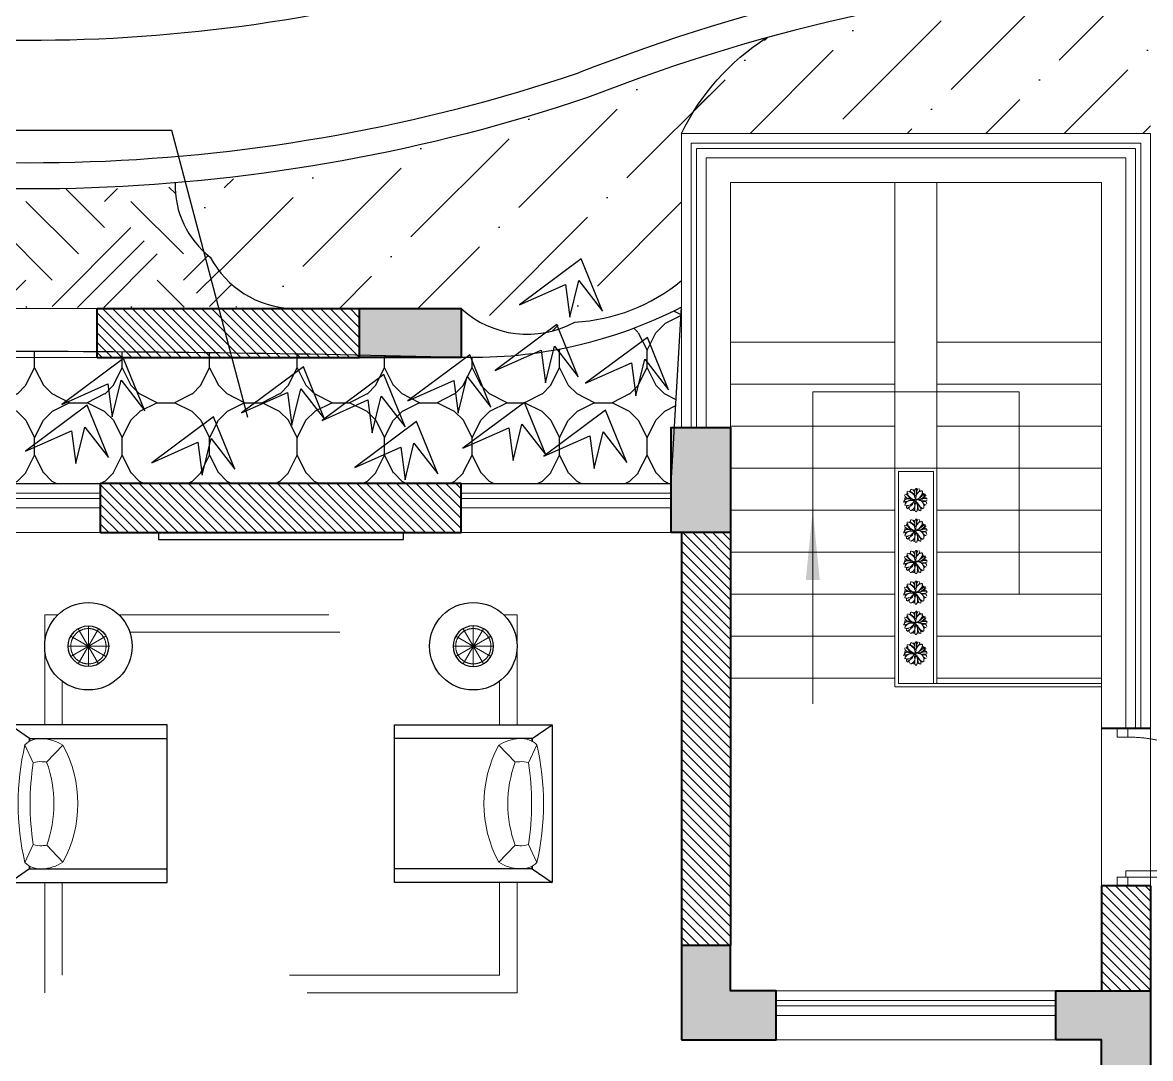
# Model space of a CAD drawing. Extents: x 141531 to 670160, y -200720 to 55914.
# Drawn here: x 514931 to 521378, y -168247 to -162328 of the extents above; entities that cross this region are included whole.
import ezdxf

# ---------------------------------------------------------------- set-up
doc = ezdxf.new("R2010")
doc.units = 0
doc.header["$LTSCALE"] = 1000
doc.header["$MEASUREMENT"] = 0
doc.linetypes.add('ACAD_ISO03W100', pattern=[30, 12, -18])
doc.linetypes.add('DASH', pattern=[0.35, 0.25, -0.1])
doc.layers.get('0').update_dxf_attribs({"color": 252, "linetype": 'CONTINUOUS'})
for name, color, linetype, lineweight in [('01.0墙体线', 7, 'CONTINUOUS', 40), ('01.2墙体填充', 251, 'CONTINUOUS', 5), ('02.1家具粗', 4, 'CONTINUOUS', 25), ('02.3家具细', 9, 'CONTINUOUS', 5), ('08.1窗外线', 2, 'CONTINUOUS', 18), ('08.2窗内线', 3, 'CONTINUOUS', 5), ('09.0门用线', 5, 'CONTINUOUS', 15), ('11.0绿化线', 3, 'CONTINUOUS', 5), ('13.1柱填充', 8, 'CONTINUOUS', 0), ('14.5楼梯线', 80, 'CONTINUOUS', 18), ('16.0分割线', 6, 'ACAD_ISO03W100', 13)]:
    doc.layers.add(name, color=color, linetype=linetype, lineweight=lineweight)
for name, color, linetype in [('乔木标注', 10, 'CONTINUOUS'), ('乔木配置', 3, 'CONTINUOUS'), ('填充', 3, 'CONTINUOUS'), ('植物', 3, 'CONTINUOUS'), ('灌木', 86, 'CONTINUOUS'), ('灌木填充', 56, 'CONTINUOUS'), ('设计', 4, 'CONTINUOUS')]:
    doc.layers.add(name, color=color, linetype=linetype)
doc.linetypes.add('ZIGZAG', pattern='A,0.0001,-0.2,[131,ltypeshp.shx,S=0.2,R=0,X=-0.2,Y=0],-0.4,[131,ltypeshp.shx,S=0.2,R=180,X=0.2,Y=0],-0.2', length=0.8001)
pattern_1 = [(135, (127373.1717902033, -602921.3055193122), (-28.2842712474619, -28.2842712474619), [])]
pattern_2 = [(45, (0, 0), (168.3798022700467, 617.3926083235043), [793.75, -158.75, 0, -158.75])]

# ---------------------------------------------------------------- blocks, each defined once
blk = doc.blocks.new('A$C77E30C0B')
at = {"layer": '02.1家具粗'}
blk.add_lwpolyline([(-1160.879189358559, -37.92035802654573), (-260.8791893585585, -37.92035802654573), (-260.8791893585585, 862.0796419734543), (-1160.879189358559, 862.0796419734543)], close=True, dxfattribs=at)
at = {"layer": '02.1家具粗', "linetype": 'ACAD_ISO03W100'}
for points in [[(-1083.390152086504, 748.7436725311272), (-1083.390152086504, 748.7436725311272), (-1160.879189358559, 862.0796419734543), (-1160.879189358559, 862.0796419734543)], [(-338.3365843868814, 748.7436725311272), (-338.3365843868814, 748.7436725311272), (-260.8791893585585, 862.0796419734543), (-260.8791893585585, 862.0796419734543)], [(-1083.390152086504, 748.7436725311272), (-1083.390152086504, 748.7436725311272), (-1083.390152086504, 254.7554041740368), (-1083.390152086504, -37.92035802648752)], [(-338.3365843868814, 748.7436725311272), (-338.3365843868814, 748.7436725311272), (-338.3365843868814, 254.7554041740368), (-338.3365843868814, -37.92035802648752)]]:
    blk.add_open_spline(points, degree=3, dxfattribs=at)
for points, knots in [([(-1083.390152086504, 748.7436725311272), (-1083.390152086504, 748.7436725311272), (-1067.154215475079, 748.7436725311272), (-1067.154215475079, 748.7436725311272), (-1067.154215475079, 748.7436725311272), (-1083.390152086504, 748.7436725311272), (-1083.390152086504, 748.7436725311272)], [0, 0, 0, 0, 1, 1, 1, 1.2418, 1.2418, 1.2418, 1.2418]), ([(-338.3365843868814, 748.7436725311272), (-338.3365843868814, 748.7436725311272), (-354.5658063879237, 748.7436725311272), (-354.5658063879237, 748.7436725311272), (-354.5658063879237, 748.7436725311272), (-338.3365843868814, 748.7436725311272), (-338.3365843868814, 748.7436725311272)], [0, 0, 0, 0, 1, 1, 1, 1.2417, 1.2417, 1.2417, 1.2417])]:
    blk.add_open_spline(points, degree=3, knots=knots, dxfattribs=at)
at = {"layer": '02.3家具细'}
for points in [[(-1047.594544936088, 774.8500917031197), (-1072.814635063056, 748.9115378808929), (-1085.827556965174, 713.4718052729731), (-1083.390152086504, 677.3673258783529)], [(-374.1321915372973, 774.8500917031197), (-595.6808799548307, 826.2168886820145), (-826.0458565264707, 826.2168886820145), (-1047.594544936088, 774.8500917031197)], [(-944.3842133862199, 726.9681793814816), (-944.3842133862199, 726.9681793814816), (-1047.594544936088, 774.8500917031197), (-1047.594544936088, 774.8500917031197)], [(-477.0336508526234, 726.9211770833062), (-477.0336508526234, 726.9211770833062), (-374.1321915372973, 774.8500917031197), (-374.1321915372973, 774.8500917031197)], [(-338.3365843868814, 677.3673258783529), (-335.8991795160109, 713.4718052729731), (-348.9121014181292, 748.9115378808929), (-374.1321915372973, 774.8500917031197)], [(-944.3842133862199, 726.9681793814816), (-949.7961922567338, 711.0276857818826), (-952.0053002568893, 694.1672900677077), (-950.8705304905307, 677.3673258783529)], [(-477.0336508526234, 726.9211770833062), (-631.8457908722339, 751.5100934931252), (-789.5653587484267, 751.5235227217199), (-944.3842133862199, 726.9681793814816)], [(-470.5607629691949, 677.3673258783529), (-469.432707821019, 694.1538608391129), (-471.6283865926089, 710.9941127123311), (-477.0336508526234, 726.9211770833062)], [(-1083.390152086504, 677.3673258783529), (-1081.32876559312, 634.6489517096779), (-1068.013686066843, 593.2399272695475), (-1044.787836290197, 557.3301716818823)], [(-948.0906803018879, 650.6431622217351), (-948.0906803018879, 650.6431622217351), (-1044.787836290197, 557.3301716818823), (-1044.787836290197, 557.3301716818823)], [(-950.8705304905307, 677.3673258783529), (-950.4340805803658, 668.4167454381532), (-949.5074638533406, 659.4930234532221), (-948.0906803018879, 650.6431622217351)], [(-948.0906803018879, 650.6431622217351), (-794.621463080286, 595.5698983213806), (-626.7695427013095, 595.610186005244), (-473.327183929272, 650.7505960447306)], [(-473.327183929272, 650.7505960447306), (-471.9171149958856, 659.5668842066661), (-470.9972128793597, 668.4503185077338), (-470.5607629691949, 677.3673258783529)], [(-473.327183929272, 650.7505960447306), (-473.327183929272, 650.7505960447306), (-376.9321855728049, 557.3301716818823), (-376.9321855728049, 557.3301716818823)], [(-376.9321855728049, 557.3301716818823), (-353.7130504143424, 593.2399272695475), (-340.3979708802653, 634.6489517096779), (-338.3365843868814, 677.3673258783529)], [(-1044.787836290197, 557.3301716818823), (-836.4132205181522, 444.7193805511051), (-585.3135159630328, 444.7193805511051), (-376.9321855728049, 557.3301716818823)]]:
    blk.add_open_spline(points, degree=3, dxfattribs=at)
blk = doc.blocks.new('A$C02D45894')
at = {"layer": '02.1家具粗', "extrusion": (0, 0, -1)}
blk.add_ellipse((-130.8674514531158, 51.92820400779601), major_axis=(-109.2838504169696, 109.2838504169696), ratio=0.9999999999975295, start_param=3.926990816988476, end_param=10.21017612416806, dxfattribs=at)
at = {"layer": '02.3家具细'}
for p, q in [((-208.1428031569812, -81.91663131614041), (-53.59209974913392, 185.773039331747)), ((-53.59209974913392, -81.91663131614041), (-208.1428031569812, 185.773039331747)), ((-53.59209974913392, 185.773039331747), (-208.1428031569812, -81.91663131614041)), ((-208.1428031570977, 185.773039331747), (-53.59209974913392, -81.91663131614041)), ((-130.8674514531158, -102.6224994000077), (-130.8674514531158, 206.4789074156142)), ((-130.8674514531158, 206.4789074156142), (-130.8674514531158, -102.6224994000077)), ((-264.7122867769795, -25.34714769609855), (2.977383870864287, 129.2035557117924)), ((2.977383870864287, -25.34714769609855), (-264.7122867769795, 129.2035557117051)), ((2.977383870864287, 129.2035557117051), (-264.7122867769795, -25.34714769609855)), ((-264.7122867769795, 129.2035557117051), (2.977383870864287, -25.34714769609855)), ((23.68325195473153, 51.92820400779601), (-285.4181548608467, 51.92820400779601)), ((-285.4181548609631, 51.92820400779601), (23.68325195473153, 51.92820400779601))]:
    blk.add_line(p, q, dxfattribs=at)
at = {"layer": '02.3家具细', "linetype": 'ACAD_ISO03W100', "extrusion": (0, 0, -1)}
blk.add_ellipse((-130.8674514531158, 51.92820400779601), major_axis=(-95.14171479335346, 95.14171479335346), ratio=0.9999999999986411, start_param=3.926990816987921, end_param=10.21017612416751, dxfattribs=at)
blk = doc.blocks.new('_ARROW')
blk.add_solid([(0, 0), (-1, 0.1), (-1, -0.1)])
blk = doc.blocks.new('A$C31640EEB')
at = {"layer": '11.0绿化线', "lineweight": 0}
for points in [[(-228.3452437220258, 297.5939028759312), (-181.8974011617247, 269.8709099311964), (-151.9643470658339, 244.6681890737964), (-110.677375901374, 195.5228833970323), (-89.00171603879426, 142.5971695926855), (-86.93736748048104, 117.3944487330446), (-97.25911027216353, 107.3133603905153), (-114.8060730180005, 119.9147208203503), (-136.4817328794161, 152.6782579374267), (-184.9939239980886, 209.3843798693852), (-213.8948038148228, 254.7492774162965), (-234.3158907877514, 291.4128130157187)], [(-122.0312929711072, 330.3574399930076), (-120.9991186918924, 290.0330866184668), (-117.9025958544225, 233.3269646865083), (-111.7095501805306, 210.6445159119321), (-141.6426042752573, 248.4485972014081), (-177.7687040450401, 277.4317261886608), (-193.2513182314578, 315.2358074781077)], [(-75.5834504107479, 339.1783922952309), (-55.97213910653954, 277.4317261886608), (-52.87561626906972, 224.506012384285), (-59.06866194406757, 182.9215229672263), (-69.39040473575005, 161.499210237409), (-83.84084464295302, 160.2390741948911), (-94.1625874346355, 182.9215229672263), (-99.32345883047674, 213.1647879992379), (-110.677375901374, 237.10737281412), (-111.7095501805306, 274.9114541035669), (-110.677375901374, 305.1547191333666), (-102.4199816680048, 329.0973039504897), (-94.1625874346355, 339.1783922952309)], [(53.43833448080113, 315.2358074781077), (48.27746308606584, 283.7324064035492), (19.37658326938981, 248.4485972014081), (-20.87821361597162, 223.2458763417671), (-44.6182220368064, 211.9046519566909), (-39.45735064096516, 238.3675088588789), (-40.48952492012177, 274.9114541035669), (-34.29647924512392, 303.8945830908197), (-8.492122267081868, 326.5770318653958), (21.44093182770303, 329.0973039504897)], [(-380.985247837205, 45.18258864700329), (-360.3948554100934, 34.63653031931608), (-311.2435960663715, 21.65676622436149), (-240.1735318815918, 21.65676622436149), (-179.7307670140872, 32.2028245520778), (-171.0960863182554, 41.93764762327191), (-210.2842525521992, 58.97358799845097), (-247.479800162313, 66.2747053024068), (-317.8856581407017, 64.65223478942062), (-361.0590616176487, 62.21852902218234), (-381.6494540447602, 58.97358799845097)], [(-371.0221547274268, 103.5915270765254), (-333.8266071161488, 82.49941042109276), (-305.9299464082578, 72.76458734989865), (-262.0923367238138, 70.33088158041937), (-240.8377380890888, 72.76458734989865), (-246.8155939547578, 83.31064567758585), (-280.0259043218684, 112.5151148912264), (-309.9151836524252, 128.7398200099124), (-344.4539064334822, 145.7757603850914), (-363.0516802391503, 144.9645251285983)], [(-351.8041033065529, -96.35405220268876), (-319.0838297950686, -95.10564598542987), (-287.2686775235925, -80.2535612876527), (-259.1964843427995, -42.5521155129245), (-233.9315104803536, -4.850669740437297), (-219.8954138899571, 5.431542744190665), (-221.7668934347457, 13.42881912112352), (-250.774826387933, 16.85622328042518), (-287.2686775235925, 4.289074690343114), (-313.4693911584327, -9.420541955827503), (-343.4130638840143, -35.69730719208019), (-352.7704616112751, -64.25900853602798), (-352.7704616112751, -77.9686251799576), (-358.3862039903761, -80.71118521867902)], [(-307.8226632157457, 221.9857402992202), (-247.9565550262341, 213.1647879992379), (-215.959152373136, 201.8235636119498), (-169.511309811729, 166.5397544097796), (-126.1599900877336, 129.9958091628505), (-94.1625874346355, 80.85050348832738), (-82.80867036490235, 53.12751054362161), (-118.9347701335791, 48.08696637125104), (-179.8330526034115, 55.6477826286864), (-237.6348122345516, 80.85050348832738), (-275.8252605626476, 116.1343126904976), (-297.5009204240632, 152.6782579374267), (-301.6296175407479, 186.70193109705), (-319.2938567353995, 212.8885979798506)], [(-293.5260067297495, -182.3180887187773), (-264.8109229782713, -176.2208778019121), (-244.2246479800087, -165.9386653195252), (-215.2167150268797, -161.368793104135), (-187.1445218460867, -143.0893042448151), (-130.0643957121647, -90.53577377228066), (-103.8636820773245, -52.83432799755246), (-90.7633252593223, -17.41781833051937), (-92.6348048041109, 13.42881912112352), (-85.14888662274461, 29.42337187274825), (-111.3496002586908, 32.8507760342909), (-143.1647525301669, 23.71103160351049), (-198.3733991181944, 3.146606636495562), (-240.4816888893256, -40.2671794052294), (-267.6181422966183, -77.9686251799576), (-290.0758968407754, -123.6673473294068), (-295.6903354773531, -148.8016445118119), (-305.3043249005568, -169.3430740694457)], [(156.6557623942499, 239.6276449014258), (137.0444510912057, 218.2053321716085), (118.4653140672599, 185.4417950545321), (101.9505256005796, 155.1985300224915), (53.43833448080113, 122.4349929054151), (-8.492122267081868, 90.93159183309763), (-21.91038789512822, 65.72887097342755), (-41.52169919933658, 50.60723845855682), (-58.03648766491096, 43.04642219888046), (-71.45475329406327, 56.90791867344524), (-78.67997324827593, 83.37077557339217), (-76.61562468990451, 109.8336324755801), (-66.29388189822203, 137.5566254225268), (-62.16518478153739, 165.2796183672617), (-44.6182220368064, 196.7830194395792), (-16.74951649928698, 218.2053321716085), (22.47310610685963, 239.6276449014258), (60.66355443495559, 249.708733243926), (114.3366169506335, 249.708733243926), (140.1406491422676, 252.7090193931654)], [(-54.5411405103514, 23.08451686546323), (-72.04852980584837, 30.5658399265958), (-73.92000935063697, 6.574010798038216), (-62.69113207852934, -11.70547806128161), (-63.62687185092364, -111.1001987392956), (-24.32580139808124, -188.7880263942352), (21.5254474626272, -229.9168763282651), (61.76225768896984, -236.7716846513504), (60.82651791546959, -219.6346638458781), (71.11965541518293, -195.6428347173205), (62.69799746136414, -152.2290486733546), (49.59764064342016, -92.82070987773477), (-14.96840367192635, -19.70275443821447), (-41.16911730676657, -4.850669740437297), (-57.07669344305759, 6.574010798038216), (-54.26947412476875, 24.85349965735804)], [(180.1370189418667, -121.6607933211199), (150.8621072718524, -130.2380937229027), (123.3253964846372, -124.8160357187444), (94.9004047056078, -107.4654501023761), (41.60354511934565, -42.4007540482271), (-9.028471487981733, -12.03722922236193), (-27.68237234337721, -4.446348014753312), (-49.00111617764924, 23.74835360990255), (-35.67690128111281, 35.67688121990068), (-14.35815744684078, 32.42364641698077), (4.295743408554699, 11.81982599990442), (29.16761121578747, 11.81982599990442), (38.93870213936316, 20.49511880695354), (104.6714956303476, 17.24188400403364), (152.6386692577507, -10.95281762062223), (190.8347519615199, -63.00457446530345), (194.3878759333165, -71.67986727235257), (193.4361996808439, -100.7249773490184)], [(235.121200775844, 34.87820400565397), (188.1699089815374, 17.24188400403364), (146.4207023059134, 16.15747240232304), (103.7832146362634, 22.66394200816285), (48.709793064103, 28.08600001232116), (14.95511532627279, 33.50805801869137), (-4.58706652210094, 34.59246961819008), (-15.24643843981903, 41.09893922402989), (-5.475347515079193, 58.44952483818633), (25.61448724282673, 77.96893365576398), (99.34180967148859, 87.7286380645528), (155.3035122366273, 90.9818728675018), (212.153495795792, 74.71569885284407), (234.9280990527477, 42.27864548983052)], [(203.7192951196339, 165.9318128739251), (192.7818621640326, 137.5566254225268), (180.3957708151429, 121.1748568628682), (136.0122768120491, 104.7930883054505), (80.27486573916394, 94.71199996068026), (45.18094024859602, 93.45186391816242), (20.40875754854642, 84.63091161818011), (31.76267461938551, 99.75254413307994), (53.43833448080113, 117.3944487330446), (86.46791141416179, 131.2559452076384), (112.272268392262, 160.2390741948911), (138.0766253703623, 171.5802985821792), (178.3314222568297, 172.8404346246971), (201.0662794520613, 171.207729671587)], [(-205.1123537580133, -246.3201633880672), (-167.4939866191125, -229.9168763282651), (-145.0362320749555, -208.2099833074026), (-122.5784775307984, -172.7934736403695), (-112.2853400310851, -121.3824112217117), (-98.24924344068859, -72.25628491071984), (-76.72722866892582, -26.55756276129978), (-71.11279003234813, -19.70275443821447), (-78.59870821482036, -15.13288222282426), (-87.95610594103346, -31.12743497668998), (-114.1568195758737, -98.53305014697253), (-131.9358752569533, -122.5248792755592), (-197.4376593458001, -168.2236014272203), (-209.602276390302, -194.500366663473), (-218.7808457820211, -239.3257448944205)], [(-18.7953047445626, -271.9832205939165), (-34.61893889779458, -233.3442804898077), (-41.16911730676657, -186.5030902865401), (-61.75539230613504, -132.8070917601872), (-79.53444798721466, -93.96317793158232), (-92.6348048041109, -88.25083766458556), (-101.0564627590356, -100.8179862546676), (-101.9922025314299, -141.9468361909676), (-103.8636820773245, -180.7907500173023), (-101.0564627590356, -209.3524513612501), (-75.79148889653152, -247.0538971359783), (-58.94817298784619, -251.6237693513685), (-20.15103947842726, -272.2187211158744)], [(71.0252243464347, -149.0077832493116), (73.92687473347178, -160.2263250502874), (79.54131337004947, -188.7880263942352), (94.51314973284025, -196.7853027711681), (134.5508358062361, -196.7853027711681)], [(149.6326320411172, -182.1059785882826), (119.7781235953444, -149.9441125656595), (103.6679267839645, -126.340902699827)]]:
    blk.add_lwpolyline(points, dxfattribs=at)
for radius, start, end in [(271.3171889677781, 100.4345929392283, 113.1737074393622), (271.3171889677781, 82.20748200701384, 88.2361320952121), (271.3171889677781, 180.090049377821, 192.8351948145648), (271.3171889677781, 168.4686588611877, 173.0645187383606), (271.3171889677781, 147.3344365384835, 157.3751653717827), (242.5171889677797, 181.9062680783856, 189.233912851322), (242.5171889677797, 169.5903011090193, 171.8885829535147), (242.5171889677797, 153.541052170124, 157.9448317671587), (271.3171889677781, 122.2512439181727, 136.7764511073643), (242.5171889677797, 122.3058387566138, 132.6209959260769), (242.5171889677797, 101.3591033995194, 109.8483497589781), (242.5171889677797, 82.4965547147923, 86.13119180216883), (242.5171889677797, 62.01184606040368, 66.79960972831942), (271.3171889677781, 53.87181997169198, 65.04927032368691), (242.5171889677797, 34.31108597351956, 38.81798694125289), (271.3171889677781, 31.47949164518708, 41.22171286528148), (242.5171889677797, 13.86057962941133, 19.68990832501863), (242.5171889677797, 346.4870941237737, 356.739361327311), (271.3171889677781, 10.43035399050065, 20.17177155764371), (271.3171889677781, 341.5203710672006, 358.0539072713845), (271.3171889677781, 207.0050928930588, 216.0828426959756), (242.5171889677797, 207.2404311579643, 212.0693050181452), (271.3171889677781, 227.9100660241625, 239.1424483117936), (242.5171889677797, 232.5762054535633, 237.9874330976327), (271.3171889677781, 250.5022134815844, 268.3005245197267), (242.5171889677797, 253.4691425613081, 263.2789362639595), (242.5171889677797, 278.0833282273204, 285.2942835851755), (271.3171889677781, 278.3267524111794, 289.1356804511905), (242.5171889677797, 304.6758141657482, 307.1529264388269), (271.3171889677781, 301.2339464971083, 305.155033982756), (242.5171889677797, 317.8304727243692, 321.2954044942788), (271.3171889677781, 316.627802934804, 323.8500662855205)]:
    blk.add_arc((-72.04852980584837, 30.5658399265958), radius, start, end, dxfattribs=at)
blk = doc.blocks.new('A$C501F2513')
at = {"layer": '02.3家具细', "ltscale": 1.4}
for p, q in [((-3.833022503647953, 6.037149595373194), (-3.833022503647953, -7.822850404612836)), ((6.06697749637533, 10.98714959537028), (1.116977496305481, 10.98714959537028)), ((11.01697749632876, 6.037149595373194), (11.01697749632876, -7.822850404612836)), ((11.01697749632876, 4.882149595374358), (23.39197749632876, 4.882149595374358)), ((23.39197749632876, 4.882149595374358), (23.39197749632876, -6.667850404614001)), ((25.8669774964219, 6.532149595397641), (25.04197749635205, 6.532149595397641)), ((29.9919774964219, 15.60714959540928), (25.8669774964219, 6.532149595397641)), ((25.8669774964219, 6.532149595397641), (25.8669774964219, -8.317850404637284)), ((32.46697749639861, 23.85714959540928), (29.9919774964219, 15.60714959540928)), ((29.9919774964219, 15.60714959540928), (29.9919774964219, -17.39285040459072)), ((32.46697749639861, 23.85714959540928), (32.46697749639861, -25.64285040459072)), ((34.1169774964219, 23.85714959540928), (32.46697749639861, 23.85714959540928)), ((34.1169774964219, 23.85714959540928), (34.1169774964219, -25.64285040459072)), ((6.06697749637533, -12.77285040460993), (1.116977496305481, -12.77285040460993)), ((11.01697749632876, -6.667850404614001), (23.39197749632876, -6.667850404614001)), ((25.8669774964219, -8.317850404637284), (25.04197749635205, -8.317850404637284)), ((25.8669774964219, -8.317850404637284), (29.9919774964219, -17.39285040459072)), ((29.9919774964219, -17.39285040459072), (32.46697749639861, -25.64285040459072)), ((32.46697749639861, -25.64285040459072), (34.1169774964219, -25.64285040459072))]:
    blk.add_line(p, q, dxfattribs=at)
for centre, radius, start, end in [((1.116977496305481, 6.037149595373194), 4.95, 90, 180), ((6.06697749637533, 6.037149595373194), 4.95, 0, 90), ((25.04197749635205, 4.882149595374358), 1.65, 90, 180), ((1.116977496305481, -7.822850404612836), 4.95, 180, 270), ((92.42430293106008, -41.41462192455947), 95.69419394001612, 162.5841223383593, 193.2636705393695), ((-55.37558677000925, -72.05166548432317), 55.34356482794254, 350.9748091379519, 9.025190862048088), ((6.06697749637533, -7.822850404612836), 4.95, 270, 0), ((-85.24034793768078, -41.41462192463223), 95.69419393947413, 346.7363294606305, 17.4158776616407), ((62.55954176280648, -72.05166548432317), 55.34356482794254, 170.9748091379519, 189.0251908620481), ((25.04197749635205, -6.667850404614001), 1.65, 180, 270), ((10.73796826601028, -81.45693154119363), 11.47800403445079, 176.385579439761, 216.2314630481624), ((3.591977496515028, -87.31828565352771), 2.305292850564911, 203.5941302076808, 336.4058697923192), ((-3.554013273213059, -81.45693154119363), 11.47800403445079, 323.7685369518376, 3.614420560239009)]:
    blk.add_arc(centre, radius, start, end, dxfattribs=at)
blk = doc.blocks.new('A$C32F74C78')
at = {"layer": '09.0门用线', "ltscale": 0.1}
for p, q in [((-134.4996402742108, 207.8028583745181), (-94.49964027421083, 207.8028583745181)), ((-134.4996402742108, -662.1971416254528), (-134.4996402742108, 207.8028583745181)), ((-94.49964027421083, 207.8028583745181), (-94.49964027421083, -662.1971416254528)), ((-94.49964027421083, -662.1971416254528), (-134.4996402742108, -662.1971416254528))]:
    blk.add_line(p, q, dxfattribs=at)
at = {"layer": '09.0门用线', "linetype": 'ACAD_ISO03W100'}
blk.add_arc((-113.8444560598582, -641.5720808233309), 849.5952031614925, 358.608931599185, 88.69529384086776, dxfattribs=at)
at = {"layer": '02.1家具粗'}
blk.add_blockref('A$C501F2513', (-168.6166177706327, 148.6957087791088), dxfattribs=at)
at = {"layer": '02.1家具粗', "xscale": -1}
blk.add_blockref('A$C501F2513', (-60.38266277778894, 148.6957087791088), dxfattribs=at)
blk = doc.blocks.new('A$C2BA031D6')
at = {"layer": '09.0门用线'}
for points in [[(-684.37963678292, -543.1986348083883), (-634.37963678292, -543.1986348083883), (-634.37963678292, -483.1986348083883), (-684.37963678292, -483.1986348083883)], [(215.62036321708, -543.1986348083883), (165.62036321708, -543.1986348083883), (165.62036321708, -483.1986348083883), (215.62036321708, -483.1986348083883)]]:
    blk.add_lwpolyline(points, close=True, dxfattribs=at)
at = {"layer": '02.1家具粗', "xscale": 0.9195402299519628, "yscale": 0.9195402298792033, "zscale": 0.9195402298850573}
blk.add_blockref('A$C32F74C78', (-510.7018066424644, 115.7182770278305), dxfattribs=at)
blk = doc.blocks.new('sssss')
at = {"layer": '01.2墙体填充'}
h = blk.add_hatch(dxfattribs=at)
h.set_pattern_fill('ANSI31,_O', color=256, scale=400, angle=90)
h.set_pattern_definition(pattern_1)
h.paths.add_polyline_path([(3082.846890380955, 8179.961393816309), (3082.846890381072, 8459.96139381631), (1022.846890380955, 8459.961393816542), (1022.846890380955, 8179.961393816425)])
h.paths.add_polyline_path([(1002.846890380955, 9459.96139381654), (1002.846890380955, 9179.961393816542), (2502.846890380955, 9179.96139381654), (2502.846890380955, 9459.961393816542)])
h = blk.add_hatch(dxfattribs=at)
h.set_pattern_fill('ANSI31,_O', color=256, scale=400, angle=90)
h.set_pattern_definition(pattern_1)
h.paths.add_polyline_path([(4342.846890381072, 5819.961393816542), (4622.846889268956, 5819.961393816541), (4622.846890381072, 8179.961393816542), (4342.846890380954, 8179.961393816541)])
h = blk.add_hatch(dxfattribs=at)
h.set_pattern_fill('ANSI31,_O', color=256, scale=400, angle=90)
h.set_pattern_definition(pattern_1)
h.paths.add_polyline_path([(6742.846890380954, 5559.961393872421), (7022.846890381072, 5559.961393872421), (7022.846890380955, 6159.961393844482), (6742.846890380954, 6159.961393844482)])
at = {"layer": '13.1柱填充'}
for points in [[(3082.84689038049, 9179.961393788835), (3082.84689038049, 9459.961393816542), (2502.846890380955, 9459.961393816542), (2502.846890380955, 9179.961393788837)], [(4622.846890381072, 8779.96139381631), (4282.846890380955, 8779.96139381631), (4282.846890380955, 8179.961393816542), (4622.846890381072, 8179.961393816542)], [(4882.846890380955, 5279.961393816542), (4882.846890380955, 5559.961393816542), (4622.846889268956, 5559.96139384518), (4622.846889268956, 5819.961393816541), (4342.846890380956, 5819.961393816542), (4342.846890381072, 5279.961393816543)], [(7022.846890380955, 5559.961393872422), (6482.846890406915, 5559.961393872421), (6482.846890380955, 5279.961393816542), (6742.846890380955, 5279.961393816541), (6742.846891492954, 5019.961393872421), (7022.846890380955, 5019.961393872421)]]:
    blk.add_hatch(color=256, dxfattribs=at).paths.add_polyline_path(points)
at = {"layer": '01.0墙体线'}
for p, q in [((1002.846890380955, 9459.961393816542), (2502.846890380955, 9459.961393816542)), ((2502.846890380955, 9179.961393816542), (2502.846890380955, 9459.961393816542)), ((1002.846890380955, 9179.961393816542), (2502.846890380955, 9179.961393816542)), ((4342.846890380955, 8179.961393816542), (4342.846890381072, 5819.961393816542)), ((4622.846890381072, 8179.961393816542), (4622.846889268956, 5819.961393816542)), ((7022.846890380955, 7059.961393844482), (6742.846890380955, 7059.961393844482)), ((6742.846890380955, 6159.961393844482), (6742.846890380955, 5559.961393816542)), ((7022.846890380955, 6159.961393844482), (6742.846890380955, 6159.961393844482)), ((7022.846890380955, 6159.961393844482), (7022.846890381072, 5559.961393872189))]:
    blk.add_line(p, q, dxfattribs=at)
at = {"layer": '01.0墙体线', "ltscale": 0.1}
for p, q in [((1002.846890380955, 9179.961393816542), (1002.846890380955, 9459.961393816542)), ((3082.846890381072, 8459.96139381631), (1022.846890380955, 8459.961393816542)), ((1022.846890380955, 8179.961393816426), (1022.846890380955, 8459.96139381631)), ((3082.846890380955, 8179.961393816542), (3082.846890381072, 8459.96139381631)), ((1022.846890380955, 8179.961393816426), (3082.846890380955, 8179.961393816309))]:
    blk.add_line(p, q, dxfattribs=at)
at = {"layer": '01.0墙体线'}
for points in [[(2502.846890380955, 9179.961393788835), (2502.846890380955, 9459.961393816542), (3082.84689038049, 9459.961393816542), (3082.84689038049, 9179.961393788835)], [(4282.846890380955, 8179.961393816542), (4282.846890380955, 8779.96139381631), (4622.846890381072, 8779.96139381631), (4622.846890381072, 8179.961393816542)]]:
    blk.add_lwpolyline(points, close=True, dxfattribs=at)
at = {"layer": '01.0墙体线', "ltscale": 0.1}
for points in [[(4342.846890381072, 5279.961393816542), (4882.846890380955, 5279.961393816542), (4882.846890380955, 5559.961393816542), (4622.846889268956, 5559.96139384518), (4622.846889268956, 5819.961393816542), (4342.846890380955, 5819.961393816542)], [(6482.846890380955, 5279.961393816542), (6482.846890406916, 5559.961393872421), (7022.846890380955, 5559.961393872421), (7022.846890380955, 5019.961393872421), (6742.846891492954, 5019.961393872421), (6742.846890380955, 5279.961393816542)]]:
    blk.add_lwpolyline(points, close=True, dxfattribs=at)
at = {"layer": '02.1家具粗'}
blk.add_lwpolyline([(2752.846890380955, 8179.961393816309), (1352.846890380955, 8179.961393816309), (1352.846890380955, 8139.961393816309), (2752.846890380955, 8139.961393816309)], close=True, dxfattribs=at)
for centre in [(952.846890380606, 7529.961393816542), (3152.846890380955, 7529.961393816542)]:
    blk.add_circle(centre, 250, dxfattribs=at)
at = {"layer": '08.1窗外线', "linetype": 'ACAD_ISO03W100', "ltscale": 10}
for p, q in [((-2577.153109618928, 9459.961393816542), (1002.846890380955, 9459.961393816542)), ((-2577.153109618928, 9179.961393816542), (1002.846890380955, 9179.961393816542))]:
    blk.add_line(p, q, dxfattribs=at)
at = {"layer": '08.1窗外线'}
for p, q in [((-177.1531096190447, 8459.96139381631), (1022.846890380955, 8459.96139381631)), ((3082.846890381072, 8459.96139381631), (4282.846890380955, 8459.96139381631)), ((-177.1531096190447, 8319.96139381631), (1022.846890380955, 8319.961393816426)), ((3082.846890381072, 8319.961393816542), (4282.846890380955, 8319.961393816542)), ((-177.1531096190447, 8179.961393816309), (1022.846890380955, 8179.961393816426)), ((3082.846890381072, 8179.961393816542), (4282.846890380955, 8179.961393816542)), ((4882.846890381072, 5559.961393881968), (6482.846890381072, 5559.961393872189)), ((4882.846890443005, 5419.961393881968), (6482.846890435671, 5419.961393865669)), ((4882.846890441608, 5279.961393881968), (6482.846890434274, 5279.961393865669))]:
    blk.add_line(p, q, dxfattribs=at)
for points in [[(4342.846890381072, 8779.96139381631), (4342.846890381072, 10459.96139381643), (7022.84689044347, 10459.96139381654), (7022.846890398068, 7059.961393844482)], [(4482.846890381072, 8779.96139381631), (4482.846890381072, 10319.96139381643), (6882.846890440793, 10319.96139381654), (6882.846890398068, 7059.961393844482)], [(4622.846890381072, 8779.96139381631), (4622.846890381072, 10179.96139381643), (6742.846890438115, 10179.96139381654), (6742.846890398068, 7059.961393844482)]]:
    blk.add_lwpolyline(points, dxfattribs=at)
at = {"layer": '08.2窗内线'}
for p, q in [((-177.1531096190447, 8404.96139381631), (1022.846890380955, 8404.96139381631)), ((3082.846890381072, 8404.96139381631), (4282.846890380955, 8404.96139381631)), ((-177.1531096190447, 8374.96139381631), (1022.846890380955, 8374.961393816426)), ((3082.846890381072, 8374.961393816542), (4282.846890380955, 8374.961393816542)), ((4882.846890380722, 5504.961393881968), (6482.846890380722, 5504.961393872189)), ((4882.846890443587, 5474.961393881968), (6482.846890436253, 5474.961393865669))]:
    blk.add_line(p, q, dxfattribs=at)
for points in [[(4397.846890381072, 8779.96139381631), (4397.846890381072, 10404.96139381643), (6967.846890442423, 10404.96139381654), (6967.846890398068, 7059.961393844482)], [(4427.846890381072, 8779.96139381631), (4427.846890381072, 10374.96139381643), (6937.846890441841, 10374.96139381654), (6937.846890398068, 7059.961393844482)]]:
    blk.add_lwpolyline(points, dxfattribs=at)
at = {"layer": '14.5楼梯线'}
for p, q in [((5562.84689040808, 8329.961393797683), (5562.84689040808, 10179.96139381643)), ((5802.846890408895, 8329.961393797683), (5802.846890408895, 10179.96139381654)), ((5562.84689040808, 9267.770064272481), (4622.846890381072, 9267.770064272481)), ((5802.846890408895, 9267.770064272481), (6742.846890438115, 9267.770064272481)), ((4622.846890379442, 9027.770064272365), (5562.846890408779, 9027.770064272481)), ((5802.846890408779, 9027.770064272365), (6742.846890436485, 9027.770064272481)), ((4622.846890379442, 8787.770064272365), (5562.846890408662, 8787.770064272481)), ((5802.846890408546, 8787.770064272481), (6742.846890436485, 8787.770064272481)), ((5562.84689040808, 8547.770064272365), (4622.846890381072, 8547.770064272365)), ((5562.84689040808, 7347.770064272365), (5562.846890409011, 8547.770064272248)), ((5562.84689040808, 7297.770064272365), (5562.84689040808, 8547.770064272365)), ((5562.84689040808, 8547.770064272365), (5802.846890408895, 8547.770064272365)), ((5802.846890408895, 8547.770064272365), (6742.846890438115, 8547.770064272365)), ((5802.846890407964, 7347.770064272365), (5802.846890408895, 8547.770064272365)), ((5802.846890408895, 8547.770064272365), (5802.846890409011, 7347.770064272016)), ((4622.846890379442, 8307.770064272248), (5562.846890408779, 8307.770064272365)), ((5802.846890408779, 8307.770064272248), (6742.846890436485, 8307.770064272365)), ((4622.846890379442, 8067.770064272248), (5562.846890408662, 8067.770064272365)), ((5802.846890408546, 8067.770064272365), (6742.846890436485, 8067.770064272365)), ((4622.846890379442, 7827.770064272248), (5562.846890408429, 7827.770064272248)), ((5802.846890408429, 7827.770064272248), (6742.846890436602, 7827.770064272365)), ((4622.846890379442, 7587.770064272248), (5562.846890408313, 7587.770064272365)), ((5802.846890408196, 7587.770064272365), (6742.846890436602, 7587.770064272365)), ((4622.846890379442, 7347.770064272248), (5562.84689040808, 7347.770064272248)), ((4622.846890379558, 7347.770064272248), (5562.846890408196, 7347.770064272365)), ((6742.846890398418, 7297.770064254553), (5562.84689040808, 7297.770064272365)), ((5802.846890407964, 7347.770064272132), (6742.846890436602, 7347.770064272365))]:
    blk.add_line(p, q, dxfattribs=at)
at = {"layer": '14.5楼梯线', "linetype": 'ACAD_ISO03W100'}
for p, q in [((5582.84689040808, 7317.770064272365), (5582.84689040808, 8527.770064272365)), ((5582.84689040808, 8527.770064272365), (5782.846890408895, 8527.770064272365)), ((5782.846890408895, 8527.770064272365), (5782.846890408895, 7317.770064272365)), ((6742.846890398767, 7317.770064254204), (5582.84689040808, 7317.770064272365)), ((5802.846890409011, 7347.770064272132), (5802.846890408546, 7317.770064268872))]:
    blk.add_line(p, q, dxfattribs=at)
at = {"layer": '16.0分割线'}
for p, q in [((5092.846890394692, 7200.43350585064), (5092.846890394809, 8982.770064281678)), ((5092.846890394809, 8982.770064281678), (6272.84689042333, 8982.770064281678)), ((6272.846890423214, 7827.770064272248), (6272.84689042333, 8982.770064281678)), ((6742.846890380955, 6159.961393844482), (6742.846890380955, 7059.961393844482)), ((7022.846890380955, 6159.961393844482), (7022.846890380955, 7059.961393844482))]:
    blk.add_line(p, q, dxfattribs=at)
at = {"layer": '16.0分割线', "ltscale": 0.1}
for points in [[(702.846890380606, 7079.961393816542), (702.846890380606, 7709.961393816542), (779.3533746516332, 7709.961393816542)], [(1126.340406109579, 7709.961393816542), (2979.353374651982, 7709.961393816542)], [(3326.340406109928, 7709.961393816542), (3402.846890380955, 7709.961393816542), (3402.846890380955, 7079.961393816542)], [(1189.701276027132, 7609.961393816542), (2915.99250473443, 7609.961393816542)], [(802.846890380606, 7079.961393816542), (802.846890380606, 7329.961393816542)], [(3302.846890380955, 7329.961393816542), (3302.846890380955, 7079.961393816542)], [(3402.846890380955, 6179.961393816542), (3402.846890380955, 5549.961393816542), (702.846890380606, 5549.961393816542), (702.846890380606, 6179.961393816542)], [(3302.846890380955, 6179.961393816542), (3302.846890380955, 5649.961393816542), (802.846890380606, 5649.961393816542), (802.846890380606, 6179.961393816542)]]:
    blk.add_lwpolyline(points, dxfattribs=at)
at = {"layer": '01.0墙体线', "ltscale": 3, "xscale": 0.220221386756748, "yscale": 0.2202213866403326, "zscale": 0.22022138671875, "rotation": 270}
for p in [(5671.921249332838, 8348.876728292817), (5671.921249332838, 8174.04270777831), (5671.921249332838, 7994.837408561754), (5671.921249332838, 7820.003388047247), (5671.921249332838, 7647.354739265662), (5671.921249332838, 7472.520718751155)]:
    blk.add_blockref('A$C31640EEB', p, dxfattribs=at)
at = {"layer": '02.1家具粗', "yscale": 0.75, "zscale": 0.75}
for p, xscale, rotation in [((991.793043386424, 7431.810805226822), -0.75, 90), ((3113.900737375137, 7431.810805226822), 0.75, 270)]:
    blk.add_blockref('A$C02D45894', p, dxfattribs=dict(at, xscale=xscale, rotation=rotation))
at = {"layer": '02.1家具粗', "rotation": 90}
blk.add_blockref('A$C77E30C0B', (1364.926532353973, 7340.840583175101), dxfattribs=at)
at = {"layer": '02.1家具粗', "xscale": -1, "rotation": 270}
for name, p in [('A$C77E30C0B', (2740.767248407588, 7340.840583175101)), ('A$C2BA031D6', (7376.045525189373, 6844.341030627402))]:
    blk.add_blockref(name, p, dxfattribs=at)
at = {"layer": '16.0分割线', "xscale": -400, "yscale": 400, "zscale": 400, "rotation": 270}
blk.add_blockref('_ARROW', (5092.846890394692, 8307.770064272365), dxfattribs=at)

msp = doc.modelspace()

# ---------------------------------------------------------------- hatches: boundary and pattern name
at = {"layer": '植物'}
h = msp.add_hatch(dxfattribs=at)
h.set_pattern_fill('GRASS', color=8, scale=150, style=0)
h.set_pattern_definition([(90, (0, 0), (-299.3386424999999, 299.3386425), [79.374198, -519.303045]), (45, (0, 0), (-299.3388465244531, 299.3388465244531), [79.374198, -343.954845]), (135, (0, 0), (-299.3388465244531, -299.3388465244531), [79.374198, -343.954845])])
edge = h.paths.add_edge_path()
edge.add_line((529877.7224626108, -176341.4382966139), (529877.7224626108, -177980.2561468896))
edge.add_line((529877.7224626108, -177980.2561468896), (529877.7224626108, -179861.8264880377))
edge.add_arc((528664.0483636793, -184365.5145301236), 4664.355346545197, 74.91795780203441, 141.3925539093199)
edge.add_arc((522838.9667078115, -179625.1567662766), 2846.336936240639, 258.1699049668415, 319.9921740662912, ccw=False)
edge.add_arc((522839.8219525127, -179621.0736560449), 2850.508654431459, 178.3096170879994, 258.1699049668407, ccw=False)
edge.add_line((519990.5537667215, -179536.9880185868), (525277.7224626741, -179541.4382965857))
edge.add_line((525277.7224626741, -179541.4382965857), (525277.7224626745, -175041.4382965859))
edge.add_line((525277.7224626745, -175041.4382965859), (524357.7224626122, -175041.4382965859))
edge.add_line((524357.7224626122, -175041.4382965859), (524357.722462612, -174761.4382965859))
edge.add_line((524357.722462612, -174761.4382965859), (526857.7224626114, -174761.4382965861))
edge.add_line((526857.7224626114, -174761.4382965861), (526857.7224626117, -167861.4382965301))
edge.add_line((526857.7224626117, -167861.4382965301), (526257.7224626114, -167861.4382965301))
edge.add_line((526257.7224626114, -167861.4382965301), (526257.7224626116, -161061.4382965856))
edge.add_line((526257.7224626116, -161061.4382965856), (525664.3066121985, -160995.7976417362))
edge.add_arc((528900.2740445666, -161359.3821866411), 3256.32905963764, 80.71353638193062, 173.5892876465578, ccw=False)
edge.add_arc((530208.8769035366, -161920.7441775264), 3855.38741857956, 2.6147972675971687e-12, 101.71977996737388, ccw=False)
edge.add_arc((537564.4509100957, -163081.2908783881), 3687.570310591164, 161.6561775590451, 248.9458454657486)
edge.add_line((536239.6905895713, -166522.6837488285), (536609.7168895401, -166812.034855111))
edge.add_line((536609.7168895401, -166812.034855111), (536801.4873167855, -167894.1082056122))
edge.add_line((536801.4873167855, -167894.1082056122), (537332.4837742855, -169015.2090889972))
edge.add_line((537332.4837742855, -169015.2090889972), (537274.333060214, -170894.097817163))
edge.add_line((537274.333060214, -170894.097817163), (537573.9600523558, -171570.7287626891))
edge.add_line((537573.9600523558, -171570.7287626891), (538335.5498742068, -172468.861608515))
edge.add_line((538335.5498742068, -172468.861608515), (538534.5015709653, -173213.1559205071))
edge.add_line((538534.5015709653, -173213.1559205071), (537502.1804232171, -174775.2310317635))
edge.add_line((537502.1804232171, -174775.2310317635), (536860.4145328017, -176341.4382966139))
edge.add_line((536860.4145328017, -176341.4382966139), (529877.7224626108, -176341.4382966139))
edge.add_line((529877.7224626108, -176341.4382966139), (529877.7224626108, -179861.8264880377))
edge.add_line((529877.7224626108, -179861.8264880377), (529877.7224626108, -176341.4382966139))
h.paths.add_polyline_path([(525418.1195121993, -178928.4017747609), (525327.7224626744, -178756.8117390911), (525327.7224626744, -178428.4017747609), (525545.9551414195, -178406.0220916133), (525727.7224626744, -178809.68572892)], flags=16)
h.paths.add_polyline_path([(525778.4808638868, -178716.6768823628), (526126.3266978818, -178762.4588171549), (526238.7574552827, -178351.090322403), (526064.6928678451, -178100.8061766446), (525633.491104281, -178359.2950023293)], flags=16)
h.paths.add_polyline_path([(526498.2305120719, -178806.9039977642), (526249.0155473357, -178627.9266109852), (526378.213644905, -178188.3871497301), (526871.3610543751, -178254.8247422171), (526694.1602371631, -178658.4883795239)], flags=16)
h.paths.add_polyline_path([(526887.5761961384, -178502.5370708672), (526715.9850775318, -178923.9839743403), (526986.0093616658, -179171.7448314857), (527327.7224626744, -178928.4017747609), (527289.6744390002, -178530.9440346587)], flags=16)
h.paths.add_polyline_path([(527425.3158500113, -178918.5639686866), (527773.1616840063, -178964.3459034786), (527885.5924414074, -178552.9774087268), (527711.5278539696, -178302.6932629684), (527430.9923192543, -178537.2014129195)], flags=16)
h.paths.add_polyline_path([(528045.2640480757, -178621.9353262922), (527817.1834266549, -178283.6074470565), (527925.2471809088, -178003.4184782581), (528418.3945903789, -178069.8560707451), (528241.1937731669, -178473.5197080519)], flags=16)
h.paths.add_polyline_path([(528301.092430512, -178502.5370708672), (528129.5013119054, -178923.9839743403), (528657.1494770298, -179171.7448314857), (528784.6463121921, -178646.9468876264), (528535.0780574109, -178423.3216851161)], flags=16)
h.paths.add_polyline_path([(528878.9386107197, -178918.5639686866), (529226.7844447148, -178964.3459034786), (529339.2152021157, -178552.9774087268), (529165.150614678, -178302.6932629684), (528884.6150799628, -178537.2014129195)], flags=16)
h.paths.add_polyline_path([(529498.8868087841, -178621.9353262922), (529270.8061873633, -178283.6074470565), (529378.8699416172, -178003.4184782581), (529821.4410542876, -178063.0423527132), (529811.1142145953, -178522.1708913674)], flags=16)
h.paths.add_polyline_path([(521627.8946772941, -179707.0122689554), (521783.8749720569, -179601.8595909104), (522246.4115253283, -179586.9954017885), (522179.9739328412, -180080.1428112585), (521776.3102955344, -179902.9419940465)], flags=16)
h.paths.add_polyline_path([(521747.2929327191, -179962.8406513916), (521325.8460292461, -179791.2495327851), (521078.0851721006, -180061.273816919), (521431.0256463295, -180466.4837852439), (521728.5194314794, -180228.5780218568)], flags=16)
h.paths.add_polyline_path([(521331.2660348999, -180500.5803052646), (521285.4841001078, -180848.4261392596), (521696.8525948597, -180960.8568966606), (521947.136740618, -180786.7923092229), (521712.6285906668, -180506.2567745076)], flags=16)
h.paths.add_polyline_path([(521627.8946772941, -181120.5285033289), (521966.2225565299, -180892.4478819082), (522246.4115253283, -181000.5116361621), (522179.9739328412, -181493.6590456321), (521776.3102955344, -181316.4582284201)], flags=16)
h.paths.add_polyline_path([(521747.2929327191, -181376.3568857652), (521325.8460292461, -181204.7657671586), (521078.0851721006, -181732.4139322831), (521602.8831159599, -181859.9107674454), (521826.5083184703, -181610.3425126642)], flags=16)
h.paths.add_polyline_path([(521331.2660348999, -181954.203065973), (521285.4841001078, -182302.048899968), (521696.8525948597, -182414.479657369), (521947.136740618, -182240.4150699313), (521712.6285906668, -181959.879535216)], flags=16)
at = {"layer": '灌木填充', "ltscale": 0.3}
h = msp.add_hatch(dxfattribs=at)
h.set_pattern_fill('ANSI36', color=56, scale=200, style=0)
h.set_pattern_definition(pattern_2)
edge = h.paths.add_edge_path()
edge.add_arc((519903.6932409431, -163542.5045822855), 1338.657367127617, 122.60831372608541, 154.2740928473957, ccw=False)
edge.add_arc((521871.9277405649, -172158.2684806243), 10107.82962554282, 92.80249782802429, 105.43193798273111, ccw=False)
edge.add_line((521377.7224626746, -162062.5277508757), (521377.7224626745, -162961.4382965856))
edge.add_line((521377.7224626745, -162961.4382965856), (518697.7224626121, -162961.4382965858))
h = msp.add_hatch(dxfattribs=at)
h.set_pattern_fill('ANSI36', color=56, scale=200, style=0)
h.set_pattern_definition(pattern_2)
edge = h.paths.add_edge_path()
edge.add_arc((516321.1865842466, -163258.098594309), 517.934823632552, 178.3957957390125, 232.2932943210507)
edge.add_arc((516490.6687024166, -163412.5433683785), 549.2162372112089, 207.7025422385124, 268.0400338566908)
edge.add_line((516471.8848528384, -163961.4382965856), (517437.7224626116, -163961.4382965856))
edge.add_arc((517816.5838281579, -163546.4095274636), 561.9473405066776, 227.6084311391647, 298.8147929811869)
edge.add_arc((518036.3133925524, -163004.0176417627), 1036.022035815774, 272.8281461777019, 309.6735202274315)
edge.add_line((518697.7224626121, -163801.4382965858), (518697.7224626121, -162961.4382965858))
edge.add_line((518697.7224626121, -162961.4382965858), (519182.3001285924, -162414.8541382125))
edge.add_line((519182.3001285924, -162414.8541382125), (518682.539942558, -162566.8126363363))
edge.add_arc((514753.9958842873, -152545.8914182136), 10763.47158112083, 275.5942507572215, 291.4068790418024, ccw=False)
h = msp.add_hatch(dxfattribs=at)
h.set_pattern_fill('ROCK', color=56, scale=1500, style=0, pattern_type=2)
h.set_pattern_definition([(45, (0, 150), (149.9999999604274, 750.0000000142684), [636.39610305, -636.39610305]), (45, (75, 75), (149.9999999604274, 750.0000000142684), [636.39610305, -636.39610305]), (45, (150, 0), (149.9999999604274, 750.0000000142684), [636.39610305, -636.39610305]), (315, (300, 0), (750.0000000142686, 149.9999999604271), [424.26406875, -424.26406875]), (315, (450, 150), (750.0000000142686, 149.9999999604271), [424.26406875, -424.26406875]), (315, (600, 300), (750.0000000142686, 149.9999999604271), [424.26406875, -424.26406875])])
edge = h.paths.add_edge_path()
edge.add_arc((512607.2018474421, -164864.8674648118), 1491.978158438988, 103.46823523202198, 142.7334137816895, ccw=False)
edge.add_arc((512125.4792896093, -150706.9403302014), 12707.68854422186, 270.605227526774, 279.3100178824395)
edge.add_arc((515163.2755262826, -148363.6578249186), 14915.93823319186, 266.2251953406667, 272.4592841349406)
edge.add_arc((516321.1865842473, -163258.0985943087), 517.9348236331896, 180.8584025083888, 232.2932943210143)
edge.add_arc((516490.6687024165, -163412.5433683787), 549.2162372109866, 207.7025422385074, 259.9648760825336)
edge.add_line((516394.9667516866, -163953.3572105118), (511419.84572423, -163961.4382966256))
h = msp.add_hatch(dxfattribs=at)
h.set_pattern_fill('CIRC', color=56, scale=500, style=0, pattern_type=2)
h.set_pattern_definition([(0, (200, 0), (500, 500), [100, -400]), (90, (0, 200), (-499.9999999999999, 500), [100, -400]), (45, (400, 50), (-0.000392444263530578, 500.0003924537759), [70.7106781, -636.3961029999999]), (45, (50, 400), (-0.000392444263530578, 500.0003924537759), [70.7106781, -636.3961029999999]), (135, (100, 50), (-500.0003924537759, -0.000392444263530578), [70.7106781, -636.3961029999999]), (135, (450, 400), (-500.0003924537759, -0.000392444263530578), [70.7106781, -636.3961029999999]), (63.43494880000001, (0, 300), (2.000322407713639e-07, 500.0000000000471), [111.80339885, -1006.23059]), (63.43494880000001, (450, 100), (2.000322407713639e-07, 500.0000000000471), [111.80339885, -1006.23094]), (153.4349488, (200, 0), (-500.000000000047, 2.000322962825152e-07), [111.80339885, -1006.23094]), (153.4349488, (400, 450), (-500.000000000047, 2.000322962825152e-07), [111.80339885, -1006.23094]), (206.5650512, (200, 0), (-500.000000000047, -2.000321575046371e-07), [111.80339885, -1006.23059]), (206.5650512, (400, 50), (-500.000000000047, -2.000321575046371e-07), [111.80339885, -1006.23059]), (296.5650512, (0, 200), (2.000323517936664e-07, -500.000000000047), [111.80339885, -1006.23059]), (296.5650512, (450, 400), (2.000323517936664e-07, -500.000000000047), [111.80339885, -1006.23059])])
edge = h.paths.add_edge_path()
edge.add_arc((517503.2226959233, -161621.3814319533), 2620.875474839658, 268.56792978562254, 297.11407943810013, ccw=False)
edge.add_arc((514674.1969779219, -274784.4631187776), 110577.5628685049, 88.56792978562619, 91.43207021379938)
edge.add_arc((512656.84634022, -164764.797509172), 911.41744882478, 144.9545829332787, 164.7022434132125)
edge.add_arc((512331.5202613202, -164675.8120563778), 574.1409029143158, 164.7022434132304, 195.2977565868119)
edge.add_arc((511978.4587855542, -164772.3838879121), 208.1101332842705, 195.2977565867979, 245.2898889825777)
edge.add_line((511891.4630492415, -164961.4382965859), (518637.722462612, -164961.4382965859))
edge.add_line((518637.722462612, -164961.4382965859), (518697.7224626122, -163954.2248819079))

# ---------------------------------------------------------------- linework, layer by layer
at = {"layer": '乔木标注', "ltscale": 0.3}
msp.add_lwpolyline([(516218.6413767055, -164583.6407676649), (515784.2241785772, -162944.0032604343), (514063.821351495, -162944.0032604343)], dxfattribs=at)
at = {"layer": '乔木配置', "ltscale": 0.3}
for points in [[(518124.6220365863, -163678.452902024), (517771.8458509523, -163941.0048341422), (518034.6034873168, -163824.3152630744), (518058.9324720464, -164011.5048958735), (518110.0247701076, -163802.43598836), (518246.2688256201, -163977.470503848)], [(517985.9162934785, -164052.83566312), (517633.1401078444, -164315.3875952383), (517895.897744209, -164198.6980241705), (517920.2267289386, -164385.8876569695), (517971.3190269998, -164176.818749456), (518107.5630825123, -164351.853264944)], [(518502.4024766465, -164126.5617516464), (518149.6262910124, -164389.1136837646), (518412.383927377, -164272.4241126968), (518436.7129121066, -164459.6137454959), (518487.8052101678, -164250.5448379824), (518624.0492656803, -164425.5793534704)], [(515509.1924441392, -164246.8227682571), (515156.4162585051, -164509.3747003753), (515419.1738948697, -164392.6851293075), (515443.5028795993, -164579.8747621066), (515494.5951776605, -164370.8058545931), (515630.839233173, -164545.8403700811)], [(517486.7906351054, -164226.3086443614), (517134.0144494713, -164488.8605764796), (517396.7720858359, -164372.1710054118), (517421.1010705655, -164559.3606382109), (517472.1933686267, -164350.2917306974), (517608.4374241392, -164525.3262461854)], [(516536.2826269309, -164295.6977733034), (516183.5064412968, -164558.2497054217), (516446.2640776614, -164441.5601343539), (516470.593062391, -164628.7497671529), (516521.6853604522, -164419.6808596394), (516657.9294159647, -164594.7153751274)], [(516995.5984629735, -164338.267217899), (516642.8222773395, -164600.8191500173), (516905.579913704, -164484.1295789495), (516929.9088984336, -164671.3192117485), (516981.0011964948, -164462.250304235), (517117.2452520073, -164637.284819723)], [(517800.2569218308, -164497.8452771895), (517447.4807361967, -164760.3972093078), (517710.2383725612, -164643.70763824), (517734.5673572908, -164830.897271039), (517785.6596553521, -164621.8283635255), (517921.9037108645, -164796.8628790135)], [(515301.295185358, -164514.6903993735), (514948.5189997239, -164777.2423314917), (515211.2766360884, -164660.5527604239), (515235.605620818, -164847.742393223), (515286.6979188793, -164638.6734857095), (515422.9419743918, -164813.7080011975)], [(518263.6902863545, -164542.8968430713), (517910.9141007204, -164805.4487751895), (518173.6717370849, -164688.7592041217), (518198.0007218145, -164875.9488369208), (518249.0930198758, -164666.8799294073), (518385.3370753882, -164841.9144448953)], [(516023.4631706509, -164580.2904085849), (515670.6869850169, -164842.8423407031), (515933.4446213814, -164726.1527696353), (515957.773606111, -164913.3424024344), (516008.8659041722, -164704.2734949209), (516145.1099596847, -164879.3080104089)], [(517182.9752332419, -164607.9493302015), (516830.1990476078, -164870.5012623197), (517092.9566839723, -164753.8116912519), (517117.2856687019, -164941.001324051), (517168.3779667632, -164731.9324165375), (517304.6220222756, -164906.9669320255)]]:
    msp.add_lwpolyline(points, close=True, dxfattribs=at)
at = {"layer": '填充', "color": 8}
for centre, radius, start, end in [((521871.9277405654, -172158.268480628), 10257.82962554648, 93.60062025252188, 111.5210575604513), ((514969.9896891379, -153264.2689475485), 9164.074725940842, 255.4863553941597, 288.4458280445932), ((514969.9896891349, -153264.2689475485), 9864.074725939969, 255.4863553941597, 288.5551750971138)]:
    msp.add_arc(centre, radius, start, end, dxfattribs=at)
at = {"layer": '灌木', "linetype": 'ZIGZAG', "ltscale": 0.2}
for points in [[(518697.7224626122, -162961.4382965858, -0.1390540204716726), (519182.3001285924, -162414.8541382125, -0.4425076222857038)], [(515803.454758171, -163243.5990150143, 0.2396057846990891), (516004.4074750259, -163667.8637435012, 0.2695281284146522), (516471.8848528384, -163961.4382965856, 0.1727575932208186)], [(517437.7224626115, -163961.4382965856, 0.3210954960171341), (518087.4311558376, -164038.7778231441, 0.1621678398435738), (518697.7224626122, -163801.4382965858, 2.094204858444735)]]:
    msp.add_lwpolyline(points, format="xyb", dxfattribs=at)
msp.add_lwpolyline([(518697.7224626122, -163954.2248819079, -0.1252042275228296), (517437.7224626115, -164241.4382966133, 0.0124978208180293), (511910.6714943405, -164241.4382965856, 0.0863793034314115), (511777.722462612, -164524.3334290234, 0.1342968612892235), (511777.7224626121, -164827.2906837325, 0.2216586468028285), (511891.4630492415, -164961.4382965859), (518637.722462612, -164961.4382965859)], format="xyb", close=True, dxfattribs=at)
at = {"layer": '设计'}
msp.add_lwpolyline([(521377.7224626746, -162062.5277508757, 0.08195319181244821), (518160.354386174, -162756.5429488946, -0.1453994379202591), (512460.3568659831, -162958.7743866965, 0.1004018863055641), (506437.7224626121, -162644.0239016366)], format="xyb", dxfattribs=at)
at = {"layer": '设计', "color": 8, "linetype": 'DASH', "ltscale": 5}
for points, knots in [([(518532.0985673066, -138382.6029349821), (519922.599560215, -139647.978719704), (522218.1770400984, -142098.365490504), (526534.5132396674, -145494.3985947003), (530191.9034101074, -151288.3730970176), (532429.553163984, -160240.9229980279), (538355.3232171569, -170627.9127124892), (537545.0430834978, -181631.335045856), (531481.6816712706, -186128.7862177588), (530388.279810565, -188465.4438708251), (529742.4880977932, -189633.0498993053)], [10519.24050066511, 10519.24050066511, 10519.24050066511, 10519.24050066511, 15233.80568850645, 23786.57388235932, 31408.33982812096, 43717.15988067852, 52424.81217799199, 56635.29981636337, 64899.0250284684, 66029.95021911681, 66029.95021911681, 66029.95021911681, 66029.95021911681]), ([(520741.9309672173, -138382.6029349821), (522040.5792941715, -139566.3135203691), (523977.3330862297, -141838.7152524501), (527923.1538980172, -145663.1157231542), (531489.1318862688, -152124.6660624085), (532622.5092055234, -158265.48858724), (537574.055582434, -167353.6554837982), (539871.4247022787, -177652.3898133918), (535294.805938535, -184066.9044850304), (532265.205495831, -187188.2408206737), (531418.1139923335, -189633.0498993053)], [7299.777214802035, 7299.777214802035, 7299.777214802035, 7299.777214802035, 8891.864011155534, 16830.19716021979, 25537.71642533509, 34523.96493365274, 44911.69566198457, 53674.55198598227, 61929.54256165469, 65567.3112476816, 65567.3112476816, 65567.3112476816, 65567.3112476816])]:
    msp.add_open_spline(points, degree=3, knots=knots, dxfattribs=at)

# ---------------------------------------------------------------- block references
at = {"layer": '设计'}
msp.add_blockref('sssss', (514354.875572231, -173421.3996904022), dxfattribs=at)

doc.saveas('drawing.dxf')
